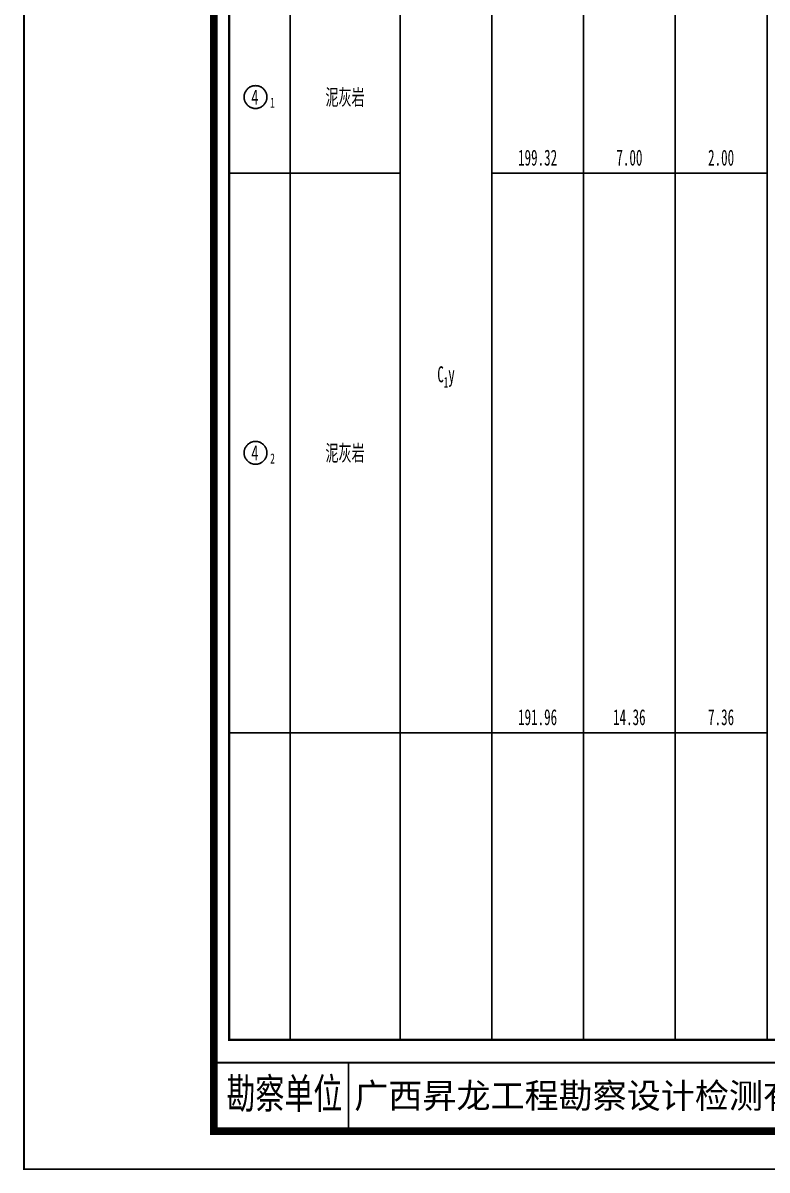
# Model space of a CAD drawing. Header units: millimetres. Extents: x 1264 to 9491, y 619 to 916.
# Drawn here: x 1932.4 to 2030.3, y 618.8 to 769.7 of the extents above; entities that cross this region are included whole.
import ezdxf
from ezdxf.enums import TextEntityAlignment as Align

# ---------------------------------------------------------------- set-up
doc = ezdxf.new("R2010")
doc.units = ezdxf.units.MM
doc.layers.add('GICAD_POU_TEXTS', color=7, linetype='Continuous')
doc.styles.add('HT', font='simhei.ttf')
doc.styles.add('LZ_FONT', font='simfang_0.ttf', dxfattribs={"width": 0.7, "height": 8})
doc.styles.add('成果图图块', font='simfang_0.ttf', dxfattribs={"height": 2.5})
doc.styles.add('成果图表体', font='simfang_0.ttf', dxfattribs={"width": 0.6, "height": 2.1})

# ---------------------------------------------------------------- blocks, each defined once
blk = doc.blocks.new('ZZT_DCBH_Y1.dwg3', base_point=(0.51, 0))
at = {"color": 7}
blk.add_polyline3d([(-1.52, 0.02, 0), (-1.52, -0.06, 0), (-1.52, -0.13, 0), (-1.51, -0.2, 0), (-1.5, -0.28, 0), (-1.48, -0.35, 0), (-1.46, -0.42, 0), (-1.44, -0.49, 0), (-1.41, -0.56, 0), (-1.38, -0.63, 0), (-1.35, -0.69, 0), (-1.31, -0.76, 0), (-1.27, -0.82, 0), (-1.23, -0.88, 0), (-1.18, -0.94, 0), (-1.14, -0.99, 0), (-1.09, -1.04, 0), (-1.03, -1.1, 0), (-0.98, -1.14, 0), (-0.92, -1.19, 0), (-0.86, -1.23, 0), (-0.8, -1.27, 0), (-0.73, -1.31, 0), (-0.67, -1.34, 0), (-0.6, -1.37, 0), (-0.53, -1.4, 0), (-0.46, -1.42, 0), (-0.39, -1.44, 0), (-0.32, -1.46, 0), (-0.25, -1.47, 0), (-0.17, -1.48, 0), (-0.1, -1.48, 0), (-0.02, -1.48, 0), (0.05, -1.48, 0), (0.12, -1.48, 0), (0.2, -1.47, 0), (0.27, -1.46, 0), (0.34, -1.44, 0), (0.41, -1.42, 0), (0.48, -1.4, 0), (0.55, -1.37, 0), (0.62, -1.34, 0), (0.68, -1.31, 0), (0.75, -1.27, 0), (0.81, -1.23, 0), (0.87, -1.19, 0), (0.93, -1.14, 0), (0.98, -1.1, 0), (1.04, -1.04, 0), (1.09, -0.99, 0), (1.13, -0.94, 0), (1.18, -0.88, 0), (1.22, -0.82, 0), (1.26, -0.76, 0), (1.3, -0.69, 0), (1.33, -0.63, 0), (1.36, -0.56, 0), (1.39, -0.49, 0), (1.41, -0.42, 0), (1.43, -0.35, 0), (1.45, -0.28, 0), (1.46, -0.2, 0), (1.47, -0.13, 0), (1.47, -0.06, 0), (1.48, 0.02, 0), (1.47, 0.09, 0), (1.47, 0.16, 0), (1.46, 0.24, 0), (1.45, 0.31, 0), (1.43, 0.38, 0), (1.41, 0.45, 0), (1.39, 0.52, 0), (1.36, 0.59, 0), (1.33, 0.66, 0), (1.3, 0.72, 0), (1.26, 0.79, 0), (1.22, 0.85, 0), (1.18, 0.91, 0), (1.13, 0.97, 0), (1.09, 1.02, 0), (1.04, 1.08, 0), (0.98, 1.13, 0), (0.93, 1.18, 0), (0.87, 1.22, 0), (0.81, 1.26, 0), (0.75, 1.3, 0), (0.68, 1.34, 0), (0.62, 1.37, 0), (0.55, 1.4, 0), (0.48, 1.43, 0), (0.41, 1.45, 0), (0.34, 1.47, 0), (0.27, 1.49, 0), (0.2, 1.5, 0), (0.12, 1.51, 0), (0.05, 1.51, 0), (-0.02, 1.52, 0), (-0.1, 1.51, 0), (-0.17, 1.51, 0), (-0.25, 1.5, 0), (-0.32, 1.49, 0), (-0.39, 1.47, 0), (-0.46, 1.45, 0), (-0.53, 1.43, 0), (-0.6, 1.4, 0), (-0.67, 1.37, 0), (-0.73, 1.34, 0), (-0.8, 1.3, 0), (-0.86, 1.26, 0), (-0.92, 1.22, 0), (-0.98, 1.18, 0), (-1.03, 1.13, 0), (-1.09, 1.08, 0), (-1.14, 1.02, 0), (-1.18, 0.97, 0), (-1.23, 0.91, 0), (-1.27, 0.85, 0), (-1.31, 0.79, 0), (-1.35, 0.72, 0), (-1.38, 0.66, 0), (-1.41, 0.59, 0), (-1.44, 0.52, 0), (-1.46, 0.45, 0), (-1.48, 0.38, 0), (-1.5, 0.31, 0), (-1.51, 0.24, 0), (-1.52, 0.16, 0), (-1.52, 0.09, 0), (-1.52, 0.02, 0)], dxfattribs=at)
at = {"layer": 'GICAD_POU_TEXTS', "color": 7, "style": '成果图图块', "width": 0.7}
blk.add_text('4', height=2, dxfattribs=at).set_placement((-0.11, -0.99), align=Align.CENTER)
blk.add_text('1', height=1.33, dxfattribs=at).set_placement((1.9, -1.39))
blk = doc.blocks.new('ZZT_DCBH_Y1.dwg4', base_point=(0.51, 0))
at = {"color": 7}
blk.add_polyline3d([(-1.52, 0.02, 0), (-1.52, -0.06, 0), (-1.52, -0.13, 0), (-1.51, -0.2, 0), (-1.5, -0.28, 0), (-1.48, -0.35, 0), (-1.46, -0.42, 0), (-1.44, -0.49, 0), (-1.41, -0.56, 0), (-1.38, -0.63, 0), (-1.35, -0.69, 0), (-1.31, -0.76, 0), (-1.27, -0.82, 0), (-1.23, -0.88, 0), (-1.18, -0.94, 0), (-1.14, -0.99, 0), (-1.09, -1.04, 0), (-1.03, -1.1, 0), (-0.98, -1.14, 0), (-0.92, -1.19, 0), (-0.86, -1.23, 0), (-0.8, -1.27, 0), (-0.73, -1.31, 0), (-0.67, -1.34, 0), (-0.6, -1.37, 0), (-0.53, -1.4, 0), (-0.46, -1.42, 0), (-0.39, -1.44, 0), (-0.32, -1.46, 0), (-0.25, -1.47, 0), (-0.17, -1.48, 0), (-0.1, -1.48, 0), (-0.02, -1.48, 0), (0.05, -1.48, 0), (0.12, -1.48, 0), (0.2, -1.47, 0), (0.27, -1.46, 0), (0.34, -1.44, 0), (0.41, -1.42, 0), (0.48, -1.4, 0), (0.55, -1.37, 0), (0.62, -1.34, 0), (0.68, -1.31, 0), (0.75, -1.27, 0), (0.81, -1.23, 0), (0.87, -1.19, 0), (0.93, -1.14, 0), (0.98, -1.1, 0), (1.04, -1.04, 0), (1.09, -0.99, 0), (1.13, -0.94, 0), (1.18, -0.88, 0), (1.22, -0.82, 0), (1.26, -0.76, 0), (1.3, -0.69, 0), (1.33, -0.63, 0), (1.36, -0.56, 0), (1.39, -0.49, 0), (1.41, -0.42, 0), (1.43, -0.35, 0), (1.45, -0.28, 0), (1.46, -0.2, 0), (1.47, -0.13, 0), (1.47, -0.06, 0), (1.48, 0.02, 0), (1.47, 0.09, 0), (1.47, 0.16, 0), (1.46, 0.24, 0), (1.45, 0.31, 0), (1.43, 0.38, 0), (1.41, 0.45, 0), (1.39, 0.52, 0), (1.36, 0.59, 0), (1.33, 0.66, 0), (1.3, 0.72, 0), (1.26, 0.79, 0), (1.22, 0.85, 0), (1.18, 0.91, 0), (1.13, 0.97, 0), (1.09, 1.02, 0), (1.04, 1.08, 0), (0.98, 1.13, 0), (0.93, 1.18, 0), (0.87, 1.22, 0), (0.81, 1.26, 0), (0.75, 1.3, 0), (0.68, 1.34, 0), (0.62, 1.37, 0), (0.55, 1.4, 0), (0.48, 1.43, 0), (0.41, 1.45, 0), (0.34, 1.47, 0), (0.27, 1.49, 0), (0.2, 1.5, 0), (0.12, 1.51, 0), (0.05, 1.51, 0), (-0.02, 1.52, 0), (-0.1, 1.51, 0), (-0.17, 1.51, 0), (-0.25, 1.5, 0), (-0.32, 1.49, 0), (-0.39, 1.47, 0), (-0.46, 1.45, 0), (-0.53, 1.43, 0), (-0.6, 1.4, 0), (-0.67, 1.37, 0), (-0.73, 1.34, 0), (-0.8, 1.3, 0), (-0.86, 1.26, 0), (-0.92, 1.22, 0), (-0.98, 1.18, 0), (-1.03, 1.13, 0), (-1.09, 1.08, 0), (-1.14, 1.02, 0), (-1.18, 0.97, 0), (-1.23, 0.91, 0), (-1.27, 0.85, 0), (-1.31, 0.79, 0), (-1.35, 0.72, 0), (-1.38, 0.66, 0), (-1.41, 0.59, 0), (-1.44, 0.52, 0), (-1.46, 0.45, 0), (-1.48, 0.38, 0), (-1.5, 0.31, 0), (-1.51, 0.24, 0), (-1.52, 0.16, 0), (-1.52, 0.09, 0), (-1.52, 0.02, 0)], dxfattribs=at)
at = {"layer": 'GICAD_POU_TEXTS', "color": 7, "style": '成果图图块', "width": 0.7}
blk.add_text('4', height=2, dxfattribs=at).set_placement((-0.11, -0.99), align=Align.CENTER)
blk.add_text('2', height=1.33, dxfattribs=at).set_placement((1.9, -1.39))
blk = doc.blocks.new('柱状图图框模板-(昇龙标准).dwg3', base_point=(27, 229))
blk.add_line((42.74, 4.95), (42.74, 13.95))
blk.add_line((42.74, 4.95), (42.74, 13.95))
for points, const_width in [([(0, 0), (210, 0), (210, 297), (0, 297)], 0.25), ([(25, 5), (205, 5), (205, 292), (25, 292)], 1), ([(27, 265), (203, 265), (203, 17), (27, 17)], 0.3)]:
    blk.add_lwpolyline(points, close=True, dxfattribs=dict(const_width=const_width))
at = {"const_width": 0.3}
blk.add_lwpolyline([(25, 14), (205, 14)], dxfattribs=at)
at = {"style": 'LZ_FONT', "width": 0.7}
blk.add_text('勘察单位', height=4, dxfattribs=at).set_placement((26.65, 7.95))
at = {"style": 'HT'}
blk.add_text('广西昇龙工程勘察设计检测有限公司', height=3.2865, dxfattribs=at).set_placement((43.48, 8.02))

msp = doc.modelspace()

# ---------------------------------------------------------------- linework, layer by layer
at = {"color": 0}
for p, q in [((1959.53, 749.89), (1959.53, 769.89)), ((1967.57, 749.89), (1967.57, 769.89)), ((1959.53, 749.89), (1967.57, 749.89)), ((1959.53, 749.89), (1967.57, 749.89)), ((1959.53, 676.29), (1959.53, 749.89)), ((1967.57, 676.29), (1967.57, 749.89)), ((1959.53, 676.29), (1967.57, 676.29))]:
    msp.add_line(p, q, dxfattribs=at)
for points in [[(1959.53, 635.89), (1959.53, 819.89)], [(1967.57, 635.89), (1967.57, 819.89)], [(1967.57, 635.89), (1967.57, 819.89)], [(1982.06, 635.89), (1982.06, 819.89)], [(1982.06, 635.89), (1982.06, 819.89)], [(1994.13, 635.89), (1994.13, 819.89)], [(1994.13, 635.89), (1994.13, 819.89)], [(2006.2, 635.89), (2006.2, 819.89)], [(2006.2, 635.89), (2006.2, 819.89)], [(2018.27, 635.89), (2018.27, 819.89)], [(2018.27, 635.89), (2018.27, 819.89)], [(2030.34, 635.89), (2030.34, 819.89)], [(2030.34, 635.89), (2030.34, 819.89)], [(1967.57, 749.89), (1967.57, 769.89)], [(1982.06, 749.89), (1982.06, 769.89)], [(1982.06, 676.29), (1982.06, 769.89)], [(1994.13, 676.29), (1994.13, 769.89)], [(1994.13, 749.89), (1994.13, 769.89)], [(2006.2, 749.89), (2006.2, 769.89)], [(2006.2, 749.89), (2006.2, 769.89)], [(2018.27, 749.89), (2018.27, 769.89)], [(2018.27, 749.89), (2018.27, 769.89)], [(2030.34, 749.89), (2030.34, 769.89)], [(1967.57, 749.89), (1982.06, 749.89)], [(1967.57, 749.89), (1982.06, 749.89)], [(1967.57, 676.29), (1967.57, 749.89)], [(1982.06, 676.29), (1982.06, 749.89)], [(1994.13, 749.89), (2006.2, 749.89)], [(1994.13, 749.89), (2006.2, 749.89)], [(1994.13, 676.29), (1994.13, 749.89)], [(2006.2, 676.29), (2006.2, 749.89)], [(2006.2, 749.89), (2018.27, 749.89)], [(2006.2, 749.89), (2018.27, 749.89)], [(2006.2, 676.29), (2006.2, 749.89)], [(2018.27, 676.29), (2018.27, 749.89)], [(2018.27, 749.89), (2030.34, 749.89)], [(2018.27, 749.89), (2030.34, 749.89)], [(2018.27, 676.29), (2018.27, 749.89)], [(2030.34, 676.29), (2030.34, 749.89)], [(1967.57, 676.29), (1982.06, 676.29)], [(1982.06, 676.29), (1994.13, 676.29)], [(1994.13, 676.29), (2006.2, 676.29)], [(2006.2, 676.29), (2018.27, 676.29)], [(2018.27, 676.29), (2030.34, 676.29)], [(1959.53, 635.89), (1967.57, 635.89)], [(1967.57, 635.89), (1982.06, 635.89)], [(1982.06, 635.89), (1994.13, 635.89)], [(1994.13, 635.89), (2006.2, 635.89)], [(2006.2, 635.89), (2018.27, 635.89)], [(2018.27, 635.89), (2030.34, 635.89)], [(2030.34, 635.89), (2044.83, 635.89)]]:
    msp.add_lwpolyline(points, dxfattribs=at)

# ---------------------------------------------------------------- block references
for name, p in [('柱状图图框模板-(昇龙标准).dwg3', (1959.53, 847.89)), ('ZZT_DCBH_Y1.dwg3', (1963.55, 759.89)), ('ZZT_DCBH_Y1.dwg4', (1963.55, 713.09))]:
    msp.add_blockref(name, p)

# ---------------------------------------------------------------- texts
at = {"color": 0, "style": '成果图表体', "width": 0.6}
for s, height, p in [('泥灰岩', 2.1, (1972.22, 758.84)), ('199.32', 2.1, (1997.57, 750.89)), ('7.00', 2.1, (2010.51, 750.89)), ('2.00', 2.1, (2022.58, 750.89)), ('C', 2.1, (1986.94, 722.39)), ('1', 1.4, (1987.81, 721.69)), ('y', 2.1, (1988.38, 722.39)), ('泥灰岩', 2.1, (1972.22, 712.04)), ('191.96', 2.1, (1997.57, 677.29)), ('14.36', 2.1, (2010.07, 677.29)), ('7.36', 2.1, (2022.58, 677.29))]:
    msp.add_text(s, height=height, dxfattribs=at).set_placement(p)

doc.saveas('drawing.dxf')
